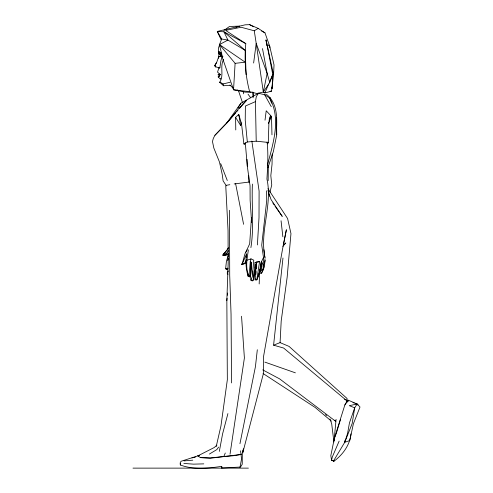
<?xml version="1.0" encoding="UTF-8"?>
<svg xmlns="http://www.w3.org/2000/svg" width="493" height="493" viewBox="0 0 493 493"><rect width="100%" height="100%" fill="white"/><g stroke="black" fill="none" stroke-linecap="round" stroke-linejoin="round"><path stroke-width="0.74" d="M258.209 28.397L254.265 30.794L241.114 27.244L225.615 30.387L245.804 43.624C244.214 59.727 245.471 76.033 249.643 91.673L256.773 93.504L263.33 92.062L264.87 92.986L271.551 91.137L273.553 74.702L274.028 64.91L269.708 46.188L264.969 32.846L258.209 28.397L249.594 24.65L245.157 24.823L217.284 31.453L221.098 39.736M268.161 180.641L268.297 165.95M252.404 184.074C251.461 205.236 254.252 226.57 250.9 247.597M276.314 117.513L276.32 134.842C276.832 121.358 278.662 104.504 267.077 94.835L265.678 94.465M272.216 154.019L272.037 164.218L270.823 175.619L271.754 184.912L269.961 192.27M267.687 142.366L267.65 143.907L268.315 142.446L268.907 122.831L270.571 115.43L266.22 110.771L265.012 120.187M215.928 66.703L215.201 66.795L214.788 65.538L216.495 62.913L218.818 56.399L218.91 53.244L219.403 52.659L221.807 53.478M252.749 270.879L253.722 279.063L255.017 262.572L256.52 262.042L253.722 279.063L252.81 280.788L251.442 280.69L250.931 280.178L252.33 276.579L253.784 260.181L250.992 258.868L250.265 261.684L250.74 264.205L250.345 275.901L249.859 276.881L248.084 276.246C245.908 268.993 245.44 261.469 246.531 253.932L242.994 262.19L241.515 264.482L242.729 264.538L246.432 262.652M216.217 446.547L220.956 425.903L227.341 379.721L226.842 300.631L228.179 263.077L228.049 230.656L225.769 186.058L226.207 185.319L229.83 184.69M248.712 175.329L248.86 182.096M259.176 283.956L259.743 269.702M346.893 402.707L347.066 398.48L289.046 346.394L280.079 342.623L273.584 345.168L282.976 257.993M256.311 268.673L256.563 263.817L255.201 267.798M280.079 342.623L281.201 320.949L287.154 277.239L290.962 233.583L287.585 218.504L267.958 188.653M253.396 278.952L252.81 280.788L250.931 280.178L250.555 276.253L251.652 262.572L250.265 261.684L249.594 269.72L249.859 276.881C244.608 269.11 247.221 258.572 248.361 249.896M250.555 276.253L251.652 262.572M245.804 43.624L223.896 31.78L217.284 31.453L221.696 38.99L219.477 44.573L235.106 63.338L233.546 89.781L245.157 92.111L251.011 92.333M257.408 244.941L259.01 217.592L259.102 191.056L251.843 141.041M256.52 262.042L255.091 279.888L256.878 279.796C260.612 272.728 259.293 264.396 263.502 257.592L261.728 245.076L266.713 200.608L266.608 190.803M255.904 274.453L256.113 271.544M242.938 450.134L242.704 453.104L263.49 373.25L263.404 357.345L282.458 249.581L286.39 229.738L283.272 245.157L285.798 242.963L282.846 246.377M336.078 419.352L334.112 440.434L334.365 438.345L344.86 404.956L347.559 400.334L345.377 399.737M226.842 300.631L227.057 298.339M227.341 295.295L227.55 293.002M220.722 74.887L217.53 72.144L218.874 67.985L219.847 67.855L220.95 60.485L222.158 56.701L222.583 56.633M265 258.85L264.507 266.596L261.617 273.208L259.595 273.276L261 267.397M227.957 268.562L227.193 269.671L225.923 269.215L225.658 268.475L226.435 261.265L228.592 254.493M257.315 349.747L255.436 366.626L239.955 443.706M257.13 261.956L259.583 261.61L256.761 280.024L260.107 269.874M218.874 67.985L219.317 67.985M228.37 247.769L227.476 249.569L223.224 254.314L223.058 255.59L227.649 254.653L228.524 253.599M253.63 63.024L256.2 43.359L254.265 30.794M270.411 97.713L270.3 98.477L264.649 94.742L258.468 93.263L240.96 103.16L226.718 123.071L214.936 135.273L213.327 138.397L212.471 141.522L213.851 148.091L219.434 161.907L222.214 174.337L223.126 180.919L226.379 185.836M230.034 454.182L244.392 357.967L241.545 316.253M221.733 468.005L221.579 466.378C207.917 468.362 193.552 469.965 180.315 464.979L180.155 462.964L181.011 461.306L197.884 455.865L200.386 457.615L210.308 457.843L233.072 455.779L240.997 454.497L242.297 453.652L242.242 464.233L240.485 467.056L221.733 468.005L221.936 466.754M350.936 433.815C349.987 445 342.82 454.614 334.044 461.177L331.567 460.252L330.815 455.668L334.365 438.345L336.399 433.137L340.509 419.438M268.315 142.446L256.218 141.177L255.429 101.632L256.305 96.665L258.468 93.263M180.641 463.358L180.315 464.979M239.986 467.37L241.545 458.94L240.541 450.805M219.323 451.397L222.577 433.957L227.92 413.578M266.701 45.282L266.041 39.951L272.771 74.505L269.745 82.485L263.33 92.062L267.132 73.402L262.498 48.585M263.096 270.25L263.693 267.428M264.433 263.897L265.172 260.366M242.821 451.717L243.474 448.735M259.595 273.276L261.093 270.164L262.029 266.177L261.598 261.641L260.889 262.572M226.638 253.155L227.649 254.653L223.058 255.59L223.224 254.314L226.638 253.155L228.518 250.715M267.459 165.173C273.023 143.518 281.478 118.653 269.492 97.676L271.674 103.302M255.59 265.542L255.959 264.143M261.617 273.208L263.755 266.023L263.502 257.592M269.03 120.483L270.571 115.43L271.501 116.496L271.97 134.823M228.136 256.514L228.573 255.134M219.755 44.234L218.424 48.314L218.83 53.916M227.729 260.612L228.425 258.517M267.927 167.694L273.301 151.758L276.733 134.897L276.536 121.044M218.485 58.273L219.145 56.399M222.811 56.424L221.585 56.905L222.158 56.701L220.95 56.184L221.505 54.594M220.796 78.214L220.451 79.194L218.146 76.853L219.286 76.31L219.804 74.067M227.945 274.379L227.23 273.067L228.031 270.984M227.23 273.067L228.056 271.045M200.392 457.615L210.264 458.293L223.859 456.506L225.283 453.018M264.87 92.986L268.673 84.087M269.548 82.035L272.771 74.505L272.062 88.678L271.871 87.156M339.129 441.118L332.319 456.962L331.567 460.252L334.044 461.177M344.379 442.061L345.581 439.368M244.633 144.696L243.881 143.882L241.496 123.62L238.748 114.45L235.599 117.346L240.627 125.468L241.786 122.923M268.346 123.429L271.501 116.496M245.81 252.213L249.68 243.795L251.455 217.653L251.516 222.183M223.68 59.388C219.49 66.438 224.364 75.484 219.718 82.288L223.502 85.751L230.256 85.271M255.091 279.888L255.59 278.816M219.286 76.31L220.051 74.683M246.389 259.823L244.725 263.151L241.515 264.482L242.217 263.804L244.99 253.729L247.227 249.803M216.261 62.864L214.788 65.538L215.466 65.427M333.416 461.128L344.743 442.295L352.15 423.579L354.701 407.81L357.111 404.013L348.144 400.113L344.86 404.956M237.971 107.955L240.96 103.16M218.602 447.12L216.846 449.579L209.396 454.059M223.033 255.091L228.469 248.139M235.981 112.54L226.718 123.071M236.979 111.381L237.977 110.222M239.481 108.485L246.482 100.381L239.111 108.164L228.481 121.223L214.936 135.273M216.92 445.124L214.264 447.508L197.884 455.865L199.24 455.729M250.74 264.205L251.387 263.656L250.265 261.684M223.902 30.486L229.51 26.468L239.629 26.117L235.987 27.343M219.823 82.676L220.402 82.288M243.881 143.882L247.332 141.996L256.218 141.177M249.643 91.673L233.546 89.781L222.805 58.957L219.477 44.573L227.932 40.075L245.267 50.409L246.081 74.646M255.429 101.632L245.385 106.044L245.237 120.286L247.332 141.996M246.771 260.31L250.992 258.868M225.658 268.475L227.846 268.198M215.201 66.795L219.847 67.855M218.596 74.344L218.054 74.344L219.348 74.209M191.956 457.892L195.518 457.029M219.872 82.054L223.07 83.958L230.015 82.276M219.434 74.726L218.183 75.01L218.719 75.01M255.017 262.572L259.583 261.61M357.111 404.013L349.284 405.665L354.701 407.81L349.451 422.932L347.59 433.396L344.743 442.295L349.759 440.576L353.407 423.721L360.013 407.002L357.111 404.013L358.078 404.944L355.539 403.73M218.189 76.951L218.652 76.853M234.175 183.938L249.366 182.016M197.89 455.865L199.357 455.668M223.859 456.506L240.997 454.497M235.106 63.338L245.206 62.198L219.477 44.573M183.981 460.893L192.794 460.166M270.035 91.236L271.551 91.137M203.794 463.87L193.453 464.147L183.871 463.438M261.093 270.164L262.621 270.152M132.987 468.128L248.404 468.128M220.95 56.184L222.91 56.202M223.224 254.314L227.649 254.653M218.818 56.399L222.158 56.701M221.696 38.99L227.932 40.075L223.896 31.78L245.267 50.409M273.584 345.168L283.66 348.064L345.772 399.866L344.502 399.231M221.801 54.698L219.391 54.033L221.308 54.791M346.524 400.932L347.947 401.357M264.846 362.108L295.393 372.837M237.016 89.96L239.05 90.755M242.994 102.846L242.562 102.846L238.47 90.687M353 402.516L354.27 403.12M249.594 24.65L253.605 26.788M261.623 31.065L264.969 32.846M262.726 369.873L279.636 378.877L335.782 421.404L334.839 420.209M218.91 53.244L221.634 54.994M263.009 373.466L315.119 407.44L331.333 421.102M219.977 74.388L218.479 74.733M229.917 85.061L233.627 88.635M325.509 414.545L326.532 415.599M268.679 45.085L269.708 46.188L269.807 47.71M347.559 400.334L348.292 401.154M268.734 45.066L269.708 46.188M248.028 94.163L250.709 97.817M272.808 202.931L274.096 204.768M274.952 205.994L282.255 216.396L271.076 199.616L267.945 190.471M264.649 94.742L271.273 106.685M263.755 266.023L261.598 261.641L261.031 266.584L260.914 263.244M227.285 180.5L220.691 163.621M223.07 83.958L223.502 85.751M330.033 418.945L331.703 423.918L333.921 441.981M215.121 65.427L215.546 66.703M268.901 194.039L269.56 196.226M226.866 268.568L227.193 269.671M269.745 82.485L267.132 73.402L256.2 43.359L263.33 92.062M266.041 39.951L273.553 74.702M243.215 91.68L243.641 93.824M235.623 183.692L243.597 224.309M253.149 92.234L253.71 96.018M238.748 114.45L240.627 125.468M245.286 142.73L247.313 166.246L250.043 185.818L250.13 200.275L251.603 222.257M265.123 257.975C259.17 231.704 272.789 205.341 266.935 179.021C267.656 166.689 268.475 154.278 267.089 141.959M281.053 220.765L282.859 236.782M263.965 249.729L264.827 257.328M252.619 92.006L253.106 97.811M247.942 273.997L248.084 276.246M247.024 159.338L247.313 166.246M246.531 253.932L246.666 257.666M247.511 271.711L247.529 273.239M235.599 117.346L235.777 129.955M231.562 382.925L231.051 314.14L229.713 275.47L229.491 210.295M221.166 55.432C221.012 56.837 221.721 53.922 221.166 55.432M221.055 55.432L220.876 56.535L221.708 54.698L221.055 55.432M219.071 51.654L218.658 53.201L219.157 52.615L221.554 53.435L219.071 51.654"/></g></svg>
